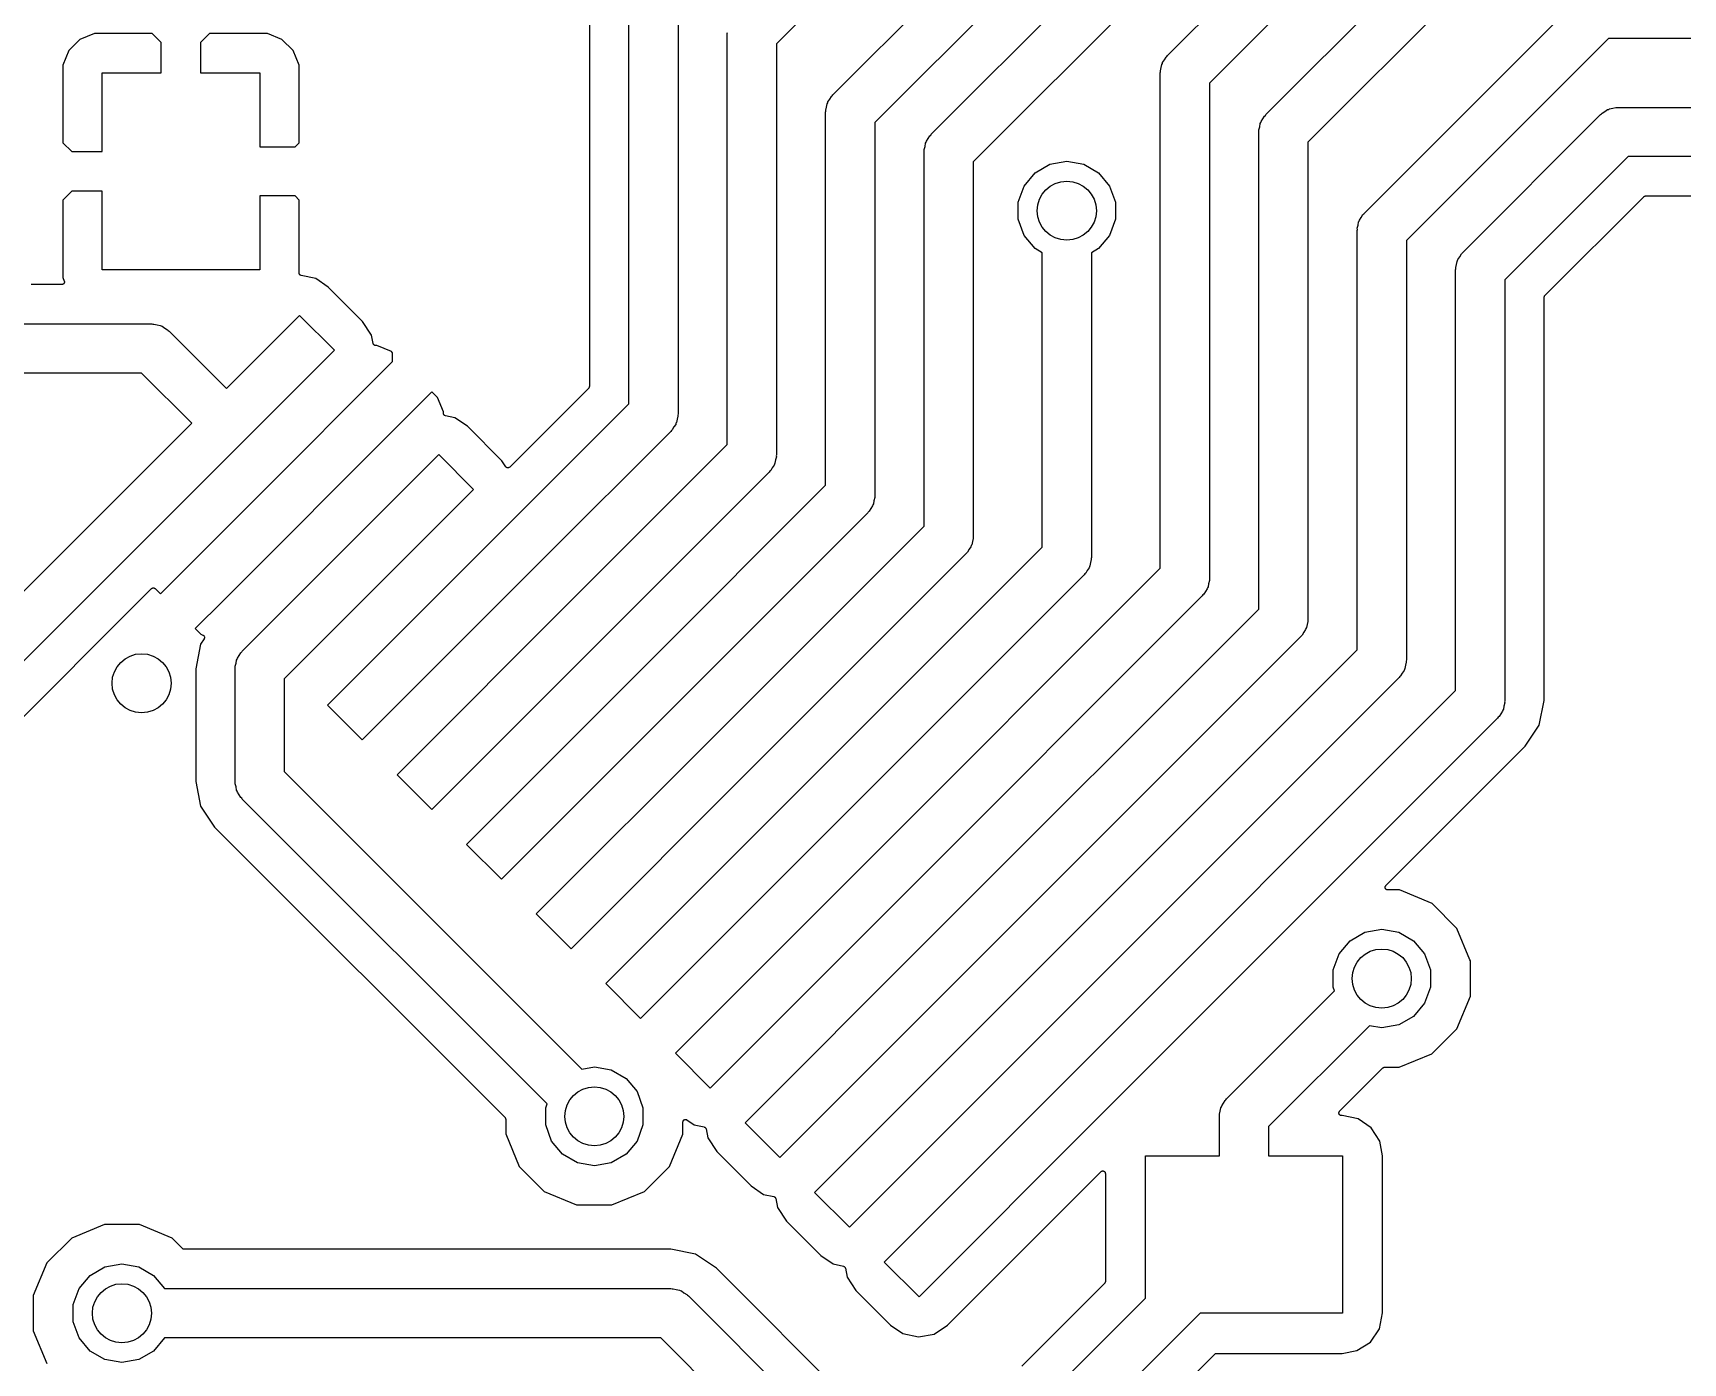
# Model space of a CAD drawing. Extents: x 0.3 to 75.7, y -92.7 to -2.
# Drawn here: x 24.15 to 32.53, y -71.25 to -64.5 of the extents above; entities that cross this region are included whole.
import ezdxf

# ---------------------------------------------------------------- set-up
doc = ezdxf.new("R2010")
doc.units = 0
doc.header["$MEASUREMENT"] = 0
doc.layers.add('BLACK', color=7, linetype='CONTINUOUS')

msp = doc.modelspace()

# ---------------------------------------------------------------- linework, layer by layer
at = {"layer": 'Black'}
for p, q in [((28.2116, -64.8116), (31.0116, -62.0116)), ((31.1518, -62.225), (28.425, -64.9518)), ((28.7116, -65.0116), (31.2116, -62.5116)), ((31.3518, -62.725), (28.925, -65.1518)), ((29.6369, -62.8398), (27.925, -64.5518)), ((29.9116, -64.6116), (31.4116, -63.1116)), ((31.5518, -63.325), (30.125, -64.7518)), ((30.4116, -64.9116), (31.6116, -63.7116)), ((26.975, -63.9013), (26.975, -66.2922)), ((27.175, -66.3805), (27.175, -63.9)), ((31.7518, -63.925), (30.625, -65.0518)), ((27.425, -63.9518), (27.425, -66.4322)), ((30.9116, -65.4116), (32.0116, -64.3116)), ((24.3867, -64.5304), (24.3304, -64.5867)), ((24.4602, -64.5), (24.3867, -64.5304)), ((24.7544, -64.5), (24.4602, -64.5)), ((24.8, -64.5456), (24.7544, -64.5)), ((25.0456, -64.5), (25, -64.5456)), ((25.3398, -64.5), (25.0456, -64.5)), ((25.4133, -64.5304), (25.3398, -64.5)), ((25.4696, -64.5867), (25.4133, -64.5304)), ((27.675, -64.5), (27.676, -64.4946)), ((27.675, -66.5876), (27.675, -64.5)), ((32.1518, -64.525), (31.125, -65.5518)), ((34.282, -64.525), (32.1518, -64.525)), ((24.3304, -64.5867), (24.3, -64.6602)), ((24.8, -64.7), (24.8, -64.5456)), ((25, -64.5456), (25, -64.7)), ((25.5, -64.6602), (25.4696, -64.5867)), ((27.925, -64.5518), (27.925, -66.6393)), ((29.8961, -64.6338), (29.9042, -64.6197)), ((29.9042, -64.6197), (29.9085, -64.6161)), ((29.9085, -64.6161), (29.9116, -64.6116)), ((24.3, -64.6602), (24.3, -65.0544)), ((24.5, -65.1), (24.5, -64.7)), ((24.5, -64.7), (24.8, -64.7)), ((25, -64.7), (25.3, -64.7)), ((25.3, -64.7), (25.3, -65.075)), ((25.5, -65.0544), (25.5, -64.6602)), ((29.875, -64.7), (29.876, -64.6946)), ((29.875, -67.216), (29.875, -64.7)), ((29.8755, -64.6891), (29.8797, -64.6733)), ((29.876, -64.6946), (29.8755, -64.6891)), ((29.8797, -64.6733), (29.8825, -64.6572)), ((29.8825, -64.6572), (29.8853, -64.6525)), ((29.8853, -64.6525), (29.8867, -64.6472)), ((29.8867, -64.6472), (29.8961, -64.6338)), ((30.125, -64.7518), (30.125, -67.2678)), ((28.1755, -64.8891), (28.1797, -64.8733)), ((28.1797, -64.8733), (28.1825, -64.8572)), ((28.1825, -64.8572), (28.1853, -64.8525)), ((28.1853, -64.8525), (28.1867, -64.8472)), ((28.1867, -64.8472), (28.1961, -64.8338)), ((28.1961, -64.8338), (28.2042, -64.8197)), ((28.2042, -64.8197), (28.2085, -64.8161)), ((28.2085, -64.8161), (28.2116, -64.8116)), ((28.175, -64.9), (28.176, -64.8946)), ((28.175, -66.7947), (28.175, -64.9)), ((28.176, -64.8946), (28.1755, -64.8891)), ((28.425, -64.9518), (28.425, -66.8464)), ((30.3797, -64.9733), (30.3825, -64.9572)), ((30.3825, -64.9572), (30.3853, -64.9525)), ((30.3853, -64.9525), (30.3867, -64.9472)), ((30.3867, -64.9472), (30.3961, -64.9338)), ((30.3961, -64.9338), (30.4042, -64.9197)), ((30.4042, -64.9197), (30.4085, -64.9161)), ((30.4085, -64.9161), (30.4116, -64.9116)), ((31.4116, -65.6116), (32.1116, -64.9116)), ((32.1116, -64.9116), (32.1161, -64.9085)), ((32.1161, -64.9085), (32.1197, -64.9042)), ((32.1197, -64.9042), (32.1338, -64.8961)), ((32.1338, -64.8961), (32.1472, -64.8867)), ((32.1472, -64.8867), (32.1525, -64.8853)), ((32.1525, -64.8853), (32.1572, -64.8825)), ((32.1572, -64.8825), (32.1733, -64.8797)), ((32.1733, -64.8797), (32.1891, -64.8755)), ((32.1891, -64.8755), (32.1946, -64.876)), ((32.1946, -64.876), (32.2, -64.875)), ((32.2, -64.875), (36.3825, -64.875)), ((28.6867, -65.0472), (28.6961, -65.0338)), ((28.6961, -65.0338), (28.7042, -65.0197)), ((28.7042, -65.0197), (28.7085, -65.0161)), ((28.7085, -65.0161), (28.7116, -65.0116)), ((30.375, -65), (30.376, -64.9946)), ((30.375, -67.4231), (30.375, -65)), ((30.3755, -64.9891), (30.3797, -64.9733)), ((30.376, -64.9946), (30.3755, -64.9891)), ((24.3, -65.0544), (24.3456, -65.1)), ((24.3456, -65.1), (24.5, -65.1)), ((25.3, -65.075), (25.4794, -65.075)), ((25.4794, -65.075), (25.5, -65.0544)), ((28.675, -65.1), (28.676, -65.0946)), ((28.675, -67.0018), (28.675, -65.1)), ((28.6755, -65.0891), (28.6797, -65.0733)), ((28.676, -65.0946), (28.6755, -65.0891)), ((28.6797, -65.0733), (28.6825, -65.0572)), ((28.6825, -65.0572), (28.6853, -65.0525)), ((28.6853, -65.0525), (28.6867, -65.0472)), ((30.625, -65.0518), (30.625, -67.4749)), ((28.925, -65.1518), (28.925, -67.0536)), ((29.1827, -65.2745), (29.2387, -65.2078)), ((29.2387, -65.2078), (29.3142, -65.1642)), ((29.3142, -65.1642), (29.4, -65.149)), ((29.4, -65.149), (29.4858, -65.1642)), ((29.4858, -65.1642), (29.5613, -65.2078)), ((29.5613, -65.2078), (29.6173, -65.2745)), ((32.2518, -65.125), (31.625, -65.7518)), ((36.3825, -65.125), (32.2518, -65.125)), ((29.1529, -65.3564), (29.1827, -65.2745)), ((29.6173, -65.2745), (29.6471, -65.3564)), ((24.3456, -65.3), (24.3, -65.3456)), ((24.3, -65.3456), (24.3, -65.7398)), ((24.5, -65.3), (24.3456, -65.3)), ((24.5, -65.7), (24.5, -65.3)), ((25.4794, -65.325), (25.3, -65.325)), ((25.3, -65.325), (25.3, -65.7)), ((25.5, -65.3456), (25.4794, -65.325)), ((25.5, -65.716), (25.5, -65.3456)), ((29.1529, -65.4436), (29.1529, -65.3564)), ((29.6471, -65.3564), (29.6471, -65.4436)), ((31.8288, -65.8308), (32.3308, -65.3288)), ((32.3308, -65.3288), (32.3313, -65.3285)), ((32.3313, -65.3285), (32.3316, -65.328)), ((32.3316, -65.328), (32.3331, -65.3272)), ((32.3331, -65.3272), (32.3345, -65.3262)), ((32.3345, -65.3262), (32.3351, -65.3261)), ((32.3351, -65.3261), (32.3356, -65.3258)), ((32.3356, -65.3258), (32.3372, -65.3255)), ((32.3372, -65.3255), (32.3389, -65.325)), ((32.3389, -65.325), (32.3394, -65.3251)), ((32.3394, -65.3251), (32.34, -65.325)), ((32.34, -65.325), (35.8075, -65.325)), ((29.1827, -65.5255), (29.1529, -65.4436)), ((29.6471, -65.4436), (29.6173, -65.5255)), ((30.8797, -65.4733), (30.8825, -65.4572)), ((30.8825, -65.4572), (30.8853, -65.4525)), ((30.8853, -65.4525), (30.8867, -65.4472)), ((30.8867, -65.4472), (30.8961, -65.4338)), ((30.8961, -65.4338), (30.9042, -65.4197)), ((30.9042, -65.4197), (30.9085, -65.4161)), ((30.9085, -65.4161), (30.9116, -65.4116)), ((29.2387, -65.5922), (29.1827, -65.5255)), ((29.6173, -65.5255), (29.5613, -65.5922)), ((30.875, -65.5), (30.876, -65.4946)), ((30.875, -67.6302), (30.875, -65.5)), ((30.8755, -65.4891), (30.8797, -65.4733)), ((30.876, -65.4946), (30.8755, -65.4891)), ((29.275, -65.6132), (29.2387, -65.5922)), ((29.275, -67.1089), (29.275, -65.6132)), ((29.5613, -65.5922), (29.525, -65.6132)), ((29.525, -65.6132), (29.525, -67.1607)), ((31.125, -65.5518), (31.125, -67.682)), ((31.3961, -65.6338), (31.4042, -65.6197)), ((31.4042, -65.6197), (31.4085, -65.6161)), ((31.4085, -65.6161), (31.4116, -65.6116)), ((25.3, -65.7), (24.5, -65.7)), ((31.375, -65.7), (31.376, -65.6946)), ((31.375, -67.8373), (31.375, -65.7)), ((31.3755, -65.6891), (31.3797, -65.6733)), ((31.376, -65.6946), (31.3755, -65.6891)), ((31.3797, -65.6733), (31.3825, -65.6572)), ((31.3825, -65.6572), (31.3853, -65.6525)), ((31.3853, -65.6525), (31.3867, -65.6472)), ((31.3867, -65.6472), (31.3961, -65.6338)), ((24.2951, -65.775), (24.14, -65.775)), ((24.2965, -65.7748), (24.2951, -65.775)), ((24.2979, -65.7747), (24.2965, -65.7748)), ((24.2987, -65.7744), (24.2979, -65.7747)), ((24.2996, -65.7742), (24.2987, -65.7744)), ((24.3008, -65.7735), (24.2996, -65.7742)), ((24.3, -65.7398), (24.3071, -65.757)), ((24.3021, -65.773), (24.3008, -65.7735)), ((24.3027, -65.7724), (24.3021, -65.773)), ((24.3035, -65.772), (24.3027, -65.7724)), ((24.3044, -65.7709), (24.3035, -65.772)), ((24.3054, -65.7699), (24.3044, -65.7709)), ((24.3058, -65.7692), (24.3054, -65.7699)), ((24.3064, -65.7685), (24.3058, -65.7692)), ((24.3069, -65.7672), (24.3064, -65.7685)), ((24.3075, -65.7659), (24.3069, -65.7672)), ((24.3071, -65.757), (24.3074, -65.7584)), ((24.3074, -65.7584), (24.3079, -65.7597)), ((24.3076, -65.7651), (24.3075, -65.7659)), ((24.3079, -65.7643), (24.3076, -65.7651)), ((24.3079, -65.7597), (24.3079, -65.7606)), ((24.3079, -65.7606), (24.3081, -65.7614)), ((24.3081, -65.7614), (24.3079, -65.7628)), ((24.3079, -65.7628), (24.3079, -65.7643)), ((25.5003, -65.718), (25.5, -65.716)), ((25.5006, -65.72), (25.5003, -65.718)), ((25.5007, -65.7202), (25.5006, -65.72)), ((25.5008, -65.7204), (25.5007, -65.7202)), ((25.5018, -65.7222), (25.5008, -65.7204)), ((25.5027, -65.7239), (25.5018, -65.7222)), ((25.5029, -65.7241), (25.5027, -65.7239)), ((25.503, -65.7243), (25.5029, -65.7241)), ((25.5046, -65.7256), (25.503, -65.7243)), ((25.5061, -65.727), (25.5046, -65.7256)), ((25.5063, -65.7271), (25.5061, -65.727)), ((25.5065, -65.7272), (25.5063, -65.7271)), ((25.5084, -65.7279), (25.5065, -65.7272)), ((25.5102, -65.7287), (25.5084, -65.7279)), ((25.5846, -65.7448), (25.5102, -65.7287)), ((25.6478, -65.788), (25.5846, -65.7448)), ((25.8228, -65.963), (25.6478, -65.788)), ((31.625, -65.7518), (31.625, -67.8891)), ((31.825, -65.8389), (31.8255, -65.8372)), ((31.8251, -65.8394), (31.825, -65.8389)), ((31.825, -65.84), (31.8251, -65.8394)), ((31.825, -66.0034), (31.825, -65.84)), ((31.8255, -65.8372), (31.8258, -65.8356)), ((31.8258, -65.8356), (31.8261, -65.8351)), ((31.8261, -65.8351), (31.8262, -65.8345)), ((31.8262, -65.8345), (31.8272, -65.8331)), ((31.8272, -65.8331), (31.828, -65.8316)), ((31.828, -65.8316), (31.8285, -65.8313)), ((31.8285, -65.8313), (31.8288, -65.8308)), ((25.1314, -66.3028), (25.5026, -65.9315)), ((25.5026, -65.9315), (25.6794, -66.1083)), ((25.8683, -66.0316), (25.8228, -65.963)), ((24.0518, -65.975), (24.7518, -65.975)), ((24.7518, -65.975), (24.7572, -65.976)), ((24.7572, -65.976), (24.7627, -65.9755)), ((24.7627, -65.9755), (24.7785, -65.9797)), ((24.7785, -65.9797), (24.7946, -65.9825)), ((24.7946, -65.9825), (24.7993, -65.9853)), ((24.7993, -65.9853), (24.8047, -65.9867)), ((24.8047, -65.9867), (24.818, -65.9961)), ((24.818, -65.9961), (24.8322, -66.0042)), ((24.8322, -66.0042), (24.8357, -66.0085)), ((24.8357, -66.0085), (24.8402, -66.0116)), ((24.8402, -66.0116), (25.1314, -66.3028)), ((25.8764, -66.0745), (25.8683, -66.0316)), ((31.825, -66.3966), (31.825, -66.0034)), ((25.6794, -66.1083), (24.7601, -67.0275)), ((25.8771, -66.0765), (25.8764, -66.0745)), ((25.8779, -66.0786), (25.8771, -66.0765)), ((25.878, -66.0787), (25.8779, -66.0786)), ((25.8779, -66.0786), (25.8779, -66.0786)), ((25.8794, -66.0804), (25.878, -66.0787)), ((25.8808, -66.082), (25.8794, -66.0804)), ((25.8809, -66.0821), (25.8808, -66.082)), ((25.8828, -66.0832), (25.8809, -66.0821)), ((25.8809, -66.0821), (25.8809, -66.0821)), ((25.8847, -66.0843), (25.8828, -66.0832)), ((25.8848, -66.0843), (25.8847, -66.0843)), ((25.8848, -66.0844), (25.8848, -66.0843)), ((25.8869, -66.0847), (25.8848, -66.0844)), ((25.8891, -66.0851), (25.8869, -66.0847)), ((25.8959, -66.0851), (25.8891, -66.0851)), ((25.9694, -66.1155), (25.8959, -66.0851)), ((25.975, -66.1211), (25.9694, -66.1155)), ((25.975, -66.1662), (25.975, -66.1211)), ((25.8562, -66.2851), (25.975, -66.1662)), ((24.7001, -66.225), (24, -66.225)), ((24.9546, -66.4795), (24.7001, -66.225)), ((25.3965, -66.7447), (25.8562, -66.2851)), ((25.8562, -66.2851), (25.8562, -66.2851)), ((26.9738, -66.2977), (26.9728, -66.2991)), ((26.9739, -66.2972), (26.9738, -66.2977)), ((26.9742, -66.2967), (26.9739, -66.2972)), ((26.9745, -66.295), (26.9742, -66.2967)), ((26.9749, -66.2934), (26.9745, -66.295)), ((26.975, -66.2922), (26.9749, -66.2928)), ((26.9749, -66.2928), (26.9749, -66.2934)), ((26.1744, -66.3204), (26.0329, -66.4619)), ((26.2025, -66.3486), (26.1744, -66.3204)), ((26.2329, -66.4221), (26.2025, -66.3486)), ((26.5633, -66.9922), (27.175, -66.3805)), ((26.9712, -66.3014), (26.5701, -66.7025)), ((26.9715, -66.301), (26.9712, -66.3014)), ((26.972, -66.3006), (26.9715, -66.301)), ((26.9728, -66.2991), (26.972, -66.3006)), ((26.0329, -66.4619), (25.1137, -67.3811)), ((26.2329, -66.4287), (26.2329, -66.4221)), ((26.2333, -66.4307), (26.2329, -66.4287)), ((26.2336, -66.4327), (26.2333, -66.4307)), ((26.2337, -66.4329), (26.2336, -66.4327)), ((26.2337, -66.4331), (26.2337, -66.4329)), ((26.2347, -66.4349), (26.2337, -66.4331)), ((26.2357, -66.4367), (26.2347, -66.4349)), ((26.2358, -66.4368), (26.2357, -66.4367)), ((26.236, -66.4371), (26.2358, -66.4368)), ((26.2375, -66.4383), (26.236, -66.4371)), ((26.239, -66.4397), (26.2375, -66.4383)), ((26.2392, -66.4398), (26.239, -66.4397)), ((26.2394, -66.44), (26.2392, -66.4398)), ((26.2413, -66.4406), (26.2394, -66.44)), ((26.2432, -66.4414), (26.2413, -66.4406)), ((26.2917, -66.4519), (26.2432, -66.4414)), ((26.3549, -66.4951), (26.2917, -66.4519)), ((27.4203, -66.4589), (27.4175, -66.475)), ((27.4245, -66.4431), (27.4203, -66.4589)), ((27.425, -66.4322), (27.424, -66.4376)), ((27.424, -66.4376), (27.4245, -66.4431)), ((31.825, -67.7), (31.825, -66.3966)), ((23.3116, -68.1225), (24.9546, -66.4795)), ((26.5299, -66.6701), (26.3549, -66.4951)), ((27.3884, -66.5206), (26.74, -67.169)), ((27.3915, -66.5161), (27.3884, -66.5206)), ((27.3958, -66.5126), (27.3915, -66.5161)), ((27.4039, -66.4984), (27.3958, -66.5126)), ((27.4133, -66.4851), (27.4039, -66.4984)), ((27.4147, -66.4797), (27.4133, -66.4851)), ((27.4175, -66.475), (27.4147, -66.4797)), ((26.9168, -67.3457), (27.675, -66.5876)), ((25.2905, -67.5579), (26.2097, -66.6386)), ((26.2097, -66.6386), (26.3865, -66.8154)), ((26.5501, -66.7005), (26.5299, -66.6701)), ((26.5502, -66.7006), (26.5501, -66.7005)), ((26.5503, -66.7008), (26.5502, -66.7006)), ((26.5518, -66.7023), (26.5503, -66.7008)), ((26.5532, -66.7038), (26.5518, -66.7023)), ((26.5533, -66.7038), (26.5532, -66.7038)), ((26.5535, -66.704), (26.5533, -66.7038)), ((26.5554, -66.7049), (26.5535, -66.704)), ((26.5572, -66.7058), (26.5554, -66.7049)), ((26.5574, -66.7058), (26.5572, -66.7058)), ((26.5575, -66.7059), (26.5574, -66.7058)), ((26.5596, -66.7061), (26.5575, -66.7059)), ((26.5617, -66.7063), (26.5596, -66.7061)), ((26.5619, -66.7063), (26.5617, -66.7063)), ((26.562, -66.7063), (26.5619, -66.7063)), ((26.5641, -66.7057), (26.562, -66.7063)), ((26.5661, -66.7052), (26.5641, -66.7057)), ((26.5663, -66.7051), (26.5661, -66.7052)), ((26.5664, -66.7051), (26.5663, -66.7051)), ((26.5681, -66.7039), (26.5664, -66.7051)), ((26.5699, -66.7027), (26.5681, -66.7039)), ((26.57, -66.7026), (26.5699, -66.7027)), ((26.5701, -66.7025), (26.57, -66.7026)), ((27.9039, -66.7055), (27.8958, -66.7197)), ((27.9133, -66.6922), (27.9039, -66.7055)), ((27.9147, -66.6869), (27.9133, -66.6922)), ((27.9175, -66.6821), (27.9147, -66.6869)), ((27.9203, -66.666), (27.9175, -66.6821)), ((27.9245, -66.6502), (27.9203, -66.666)), ((27.925, -66.6393), (27.924, -66.6448)), ((27.924, -66.6448), (27.9245, -66.6502)), ((24.7955, -67.3457), (25.3965, -66.7447)), ((27.8884, -66.7277), (27.0936, -67.5225)), ((27.2704, -67.6993), (28.175, -66.7947)), ((27.8915, -66.7232), (27.8884, -66.7277)), ((27.8958, -66.7197), (27.8915, -66.7232)), ((26.3865, -66.8154), (25.4672, -67.7347)), ((28.4203, -66.8731), (28.4175, -66.8892)), ((28.4245, -66.8573), (28.4203, -66.8731)), ((28.425, -66.8464), (28.424, -66.8519)), ((28.424, -66.8519), (28.4245, -66.8573)), ((28.3884, -66.9348), (27.4471, -67.8761)), ((28.3915, -66.9303), (28.3884, -66.9348)), ((28.3958, -66.9268), (28.3915, -66.9303)), ((28.4039, -66.9126), (28.3958, -66.9268)), ((28.4133, -66.8993), (28.4039, -66.9126)), ((28.4147, -66.894), (28.4133, -66.8993)), ((28.4175, -66.8892), (28.4147, -66.894)), ((24.7601, -67.0275), (23.525, -68.2627)), ((25.644, -67.9114), (26.5633, -66.9922)), ((26.5633, -66.9922), (26.5633, -66.9922)), ((27.6239, -68.0529), (28.675, -67.0018)), ((27.9775, -68.4064), (29.275, -67.1089)), ((28.8958, -67.1339), (28.8915, -67.1374)), ((28.9039, -67.1198), (28.8958, -67.1339)), ((28.9133, -67.1064), (28.9039, -67.1198)), ((28.9147, -67.1011), (28.9133, -67.1064)), ((28.9175, -67.0963), (28.9147, -67.1011)), ((28.9203, -67.0802), (28.9175, -67.0963)), ((28.9245, -67.0644), (28.9203, -67.0802)), ((28.925, -67.0536), (28.924, -67.059)), ((28.924, -67.059), (28.9245, -67.0644)), ((26.74, -67.169), (25.8208, -68.0882)), ((28.8884, -67.1419), (27.8007, -68.2296)), ((28.331, -68.76), (29.875, -67.216)), ((28.8915, -67.1374), (28.8884, -67.1419)), ((29.5133, -67.2135), (29.5039, -67.2269)), ((29.5147, -67.2082), (29.5133, -67.2135)), ((29.5175, -67.2034), (29.5147, -67.2082)), ((29.5203, -67.1873), (29.5175, -67.2034)), ((29.5245, -67.1716), (29.5203, -67.1873)), ((29.525, -67.1607), (29.524, -67.1661)), ((29.524, -67.1661), (29.5245, -67.1716)), ((29.4884, -67.249), (28.1543, -68.5832)), ((29.4915, -67.2445), (29.4884, -67.249)), ((29.4958, -67.241), (29.4915, -67.2445)), ((29.5039, -67.2269), (29.4958, -67.241)), ((30.1203, -67.2944), (30.1175, -67.3105)), ((30.1245, -67.2787), (30.1203, -67.2944)), ((30.125, -67.2678), (30.124, -67.2732)), ((30.124, -67.2732), (30.1245, -67.2787)), ((23.7288, -68.3417), (24.7509, -67.3196)), ((24.7509, -67.3196), (24.7519, -67.3189)), ((24.7519, -67.3189), (24.7527, -67.3181)), ((24.7527, -67.3181), (24.7537, -67.3176)), ((24.7537, -67.3176), (24.7546, -67.317)), ((24.7546, -67.317), (24.7557, -67.3167)), ((24.7557, -67.3167), (24.7568, -67.3162)), ((24.7568, -67.3162), (24.7579, -67.3161)), ((24.7579, -67.3161), (24.759, -67.3158)), ((24.759, -67.3158), (24.7601, -67.3159)), ((24.7601, -67.3159), (24.7613, -67.3158)), ((24.7613, -67.3158), (24.7624, -67.3161)), ((24.7624, -67.3161), (24.7635, -67.3162)), ((24.7635, -67.3162), (24.7645, -67.3167)), ((24.7645, -67.3167), (24.7656, -67.317)), ((24.7656, -67.317), (24.7666, -67.3176)), ((24.7666, -67.3176), (24.7676, -67.3181)), ((24.7676, -67.3181), (24.7684, -67.3189)), ((24.7684, -67.3189), (24.7693, -67.3196)), ((24.7693, -67.3196), (24.7955, -67.3457)), ((25.1137, -67.3811), (24.9723, -67.5225)), ((25.9976, -68.265), (26.9168, -67.3457)), ((26.9168, -67.3457), (26.9168, -67.3457)), ((30.0884, -67.3562), (28.5078, -68.9367)), ((30.0915, -67.3516), (30.0884, -67.3562)), ((30.0958, -67.3481), (30.0915, -67.3516)), ((30.1039, -67.334), (30.0958, -67.3481)), ((30.1133, -67.3206), (30.1039, -67.334)), ((30.1147, -67.3153), (30.1133, -67.3206)), ((30.1175, -67.3105), (30.1147, -67.3153)), ((28.6846, -69.1135), (30.375, -67.4231)), ((24.9723, -67.5225), (25.0004, -67.5507)), ((25.0004, -67.5507), (25.0117, -67.5553)), ((25.0117, -67.5553), (25.0118, -67.5554)), ((25.0118, -67.5554), (25.012, -67.5554)), ((25.012, -67.5554), (25.0137, -67.5566)), ((27.0936, -67.5225), (26.1744, -68.4418)), ((30.5958, -67.5552), (30.5915, -67.5588)), ((30.6039, -67.5411), (30.5958, -67.5552)), ((30.6133, -67.5277), (30.6039, -67.5411)), ((30.6147, -67.5224), (30.6133, -67.5277)), ((30.6175, -67.5176), (30.6147, -67.5224)), ((30.6203, -67.5015), (30.6175, -67.5176)), ((30.6245, -67.4858), (30.6203, -67.5015)), ((30.625, -67.4749), (30.624, -67.4803)), ((30.624, -67.4803), (30.6245, -67.4858)), ((25, -67.6009), (24.975, -67.7264)), ((25.0175, -67.5746), (25, -67.6009)), ((25.0137, -67.5566), (25.0155, -67.5578)), ((25.0155, -67.5578), (25.0156, -67.5579)), ((25.0156, -67.5579), (25.0157, -67.558)), ((25.0157, -67.558), (25.0169, -67.5596)), ((25.0169, -67.5596), (25.0183, -67.5613)), ((25.0176, -67.5744), (25.0175, -67.5746)), ((25.0177, -67.5743), (25.0176, -67.5744)), ((25.0185, -67.5723), (25.0177, -67.5743)), ((25.0183, -67.5613), (25.0183, -67.5615)), ((25.0183, -67.5615), (25.0184, -67.5616)), ((25.0184, -67.5616), (25.019, -67.5636)), ((25.0194, -67.5704), (25.0185, -67.5723)), ((25.019, -67.5636), (25.0196, -67.5656)), ((25.0195, -67.568), (25.0194, -67.5702)), ((25.0194, -67.5702), (25.0194, -67.5703)), ((25.0194, -67.5703), (25.0194, -67.5704)), ((25.0197, -67.5659), (25.0195, -67.568)), ((25.0196, -67.5656), (25.0196, -67.5658)), ((25.0196, -67.5658), (25.0197, -67.5659)), ((25.2085, -67.6412), (25.2116, -67.6367)), ((25.2116, -67.6367), (25.2905, -67.5579)), ((25.2905, -67.5579), (25.2905, -67.5579)), ((30.5884, -67.5633), (28.8614, -69.2903)), ((29.0381, -69.4671), (30.875, -67.6302)), ((30.5915, -67.5588), (30.5884, -67.5633)), ((25.175, -67.7251), (25.176, -67.7197)), ((25.1755, -67.7142), (25.1797, -67.6985)), ((25.176, -67.7197), (25.1755, -67.7142)), ((25.1797, -67.6985), (25.1825, -67.6824)), ((25.1825, -67.6824), (25.1853, -67.6776)), ((25.1853, -67.6776), (25.1867, -67.6723)), ((25.1867, -67.6723), (25.1961, -67.6589)), ((25.1961, -67.6589), (25.2042, -67.6448)), ((25.2042, -67.6448), (25.2085, -67.6412)), ((26.3511, -68.6185), (27.2704, -67.6993)), ((27.2704, -67.6993), (27.2704, -67.6993)), ((31.1203, -67.7087), (31.1175, -67.7247)), ((31.1245, -67.6929), (31.1203, -67.7087)), ((31.125, -67.682), (31.124, -67.6874)), ((31.124, -67.6874), (31.1245, -67.6929)), ((31.825, -67.8878), (31.825, -67.7)), ((24.975, -67.7264), (24.975, -68.2987)), ((25.175, -68.3), (25.175, -67.7251)), ((25.4672, -67.7347), (25.425, -67.7769)), ((25.425, -67.7769), (25.425, -68.2482)), ((31.0884, -67.7704), (29.2149, -69.6438)), ((31.0915, -67.7659), (31.0884, -67.7704)), ((31.0958, -67.7623), (31.0915, -67.7659)), ((31.1039, -67.7482), (31.0958, -67.7623)), ((31.1133, -67.7348), (31.1039, -67.7482)), ((31.1147, -67.7295), (31.1133, -67.7348)), ((31.1175, -67.7247), (31.1147, -67.7295)), ((27.4471, -67.8761), (26.5279, -68.7953)), ((29.3917, -69.8206), (31.375, -67.8373)), ((31.625, -67.8891), (31.624, -67.8945)), ((31.8, -68.0134), (31.825, -67.8878)), ((25.8208, -68.0882), (25.644, -67.9114)), ((31.5915, -67.973), (31.5884, -67.9775)), ((31.5958, -67.9694), (31.5915, -67.973)), ((31.6039, -67.9553), (31.5958, -67.9694)), ((31.6133, -67.9419), (31.6039, -67.9553)), ((31.6147, -67.9366), (31.6133, -67.9419)), ((31.6175, -67.9318), (31.6147, -67.9366)), ((31.6203, -67.9158), (31.6175, -67.9318)), ((31.6245, -67.9), (31.6203, -67.9158)), ((31.624, -67.8945), (31.6245, -67.9)), ((26.7047, -68.9721), (27.6239, -68.0529)), ((31.5884, -67.9775), (29.5685, -69.9974)), ((31.7289, -68.1198), (31.8, -68.0134)), ((31.0209, -68.8278), (31.7289, -68.1198)), ((24.975, -68.2987), (25, -68.4243)), ((25.176, -68.3054), (25.175, -68.3)), ((25.1755, -68.3109), (25.176, -68.3054)), ((25.425, -68.2482), (26.9369, -69.7602)), ((26.1744, -68.4418), (25.9976, -68.265)), ((27.8007, -68.2296), (26.8815, -69.1489)), ((25.1797, -68.3267), (25.1755, -68.3109)), ((25.1825, -68.3428), (25.1797, -68.3267)), ((25.1853, -68.3475), (25.1825, -68.3428)), ((25.1867, -68.3528), (25.1853, -68.3475)), ((25.1961, -68.3662), (25.1867, -68.3528)), ((25.2042, -68.3803), (25.1961, -68.3662)), ((25.2085, -68.3839), (25.2042, -68.3803)), ((25.2116, -68.3884), (25.2085, -68.3839)), ((26.76, -69.9368), (25.2116, -68.3884)), ((25, -68.4243), (25.0711, -68.5307)), ((27.0582, -69.3256), (27.9775, -68.4064)), ((25.0711, -68.5307), (26.5462, -70.0058)), ((26.5279, -68.7953), (26.3511, -68.6185)), ((28.1543, -68.5832), (27.235, -69.5024)), ((27.4118, -69.6792), (28.331, -68.76)), ((31.0171, -68.8359), (31.0173, -68.8353)), ((31.0173, -68.8376), (31.0171, -68.8359)), ((31.0173, -68.8348), (31.0178, -68.8332)), ((31.0173, -68.8353), (31.0173, -68.8348)), ((31.0173, -68.8393), (31.0173, -68.8376)), ((31.0175, -68.8398), (31.0173, -68.8393)), ((31.0175, -68.8404), (31.0175, -68.8398)), ((31.0182, -68.8419), (31.0175, -68.8404)), ((31.0178, -68.8332), (31.0183, -68.8315)), ((31.0188, -68.8435), (31.0182, -68.8419)), ((31.0183, -68.8315), (31.0186, -68.8311)), ((31.0186, -68.8311), (31.0188, -68.8305)), ((31.0188, -68.8305), (31.0199, -68.8292)), ((31.0192, -68.844), (31.0188, -68.8435)), ((31.0194, -68.8445), (31.0192, -68.844)), ((31.0206, -68.8457), (31.0194, -68.8445)), ((31.0199, -68.8292), (31.0209, -68.8278)), ((31.0217, -68.847), (31.0206, -68.8457)), ((31.0222, -68.8473), (31.0217, -68.847)), ((31.0226, -68.8477), (31.0222, -68.8473)), ((31.0241, -68.8484), (31.0226, -68.8477)), ((31.0256, -68.8492), (31.0241, -68.8484)), ((31.0262, -68.8493), (31.0256, -68.8492)), ((31.0267, -68.8496), (31.0262, -68.8493)), ((31.0284, -68.8497), (31.0267, -68.8496)), ((31.0301, -68.85), (31.0284, -68.8497)), ((31.0899, -68.8501), (31.0301, -68.85)), ((31.2552, -68.9187), (31.0899, -68.8501)), ((26.8815, -69.1489), (26.7047, -68.9721)), ((28.5078, -68.9367), (27.5886, -69.856)), ((31.3817, -69.0454), (31.2552, -68.9187)), ((30.8387, -69.1078), (30.9142, -69.0642)), ((30.9142, -69.0642), (31, -69.049)), ((31, -69.049), (31.0858, -69.0642)), ((31.0858, -69.0642), (31.1613, -69.1078)), ((31.4476, -69.205), (31.3817, -69.0454)), ((27.7653, -70.0328), (28.6846, -69.1135)), ((30.7827, -69.1745), (30.8387, -69.1078)), ((31.1613, -69.1078), (31.2173, -69.1745)), ((30.7529, -69.2564), (30.7827, -69.1745)), ((31.2173, -69.1745), (31.2471, -69.2564)), ((31.4501, -69.2109), (31.4476, -69.205)), ((31.4499, -69.3899), (31.4501, -69.2109)), ((28.8614, -69.2903), (27.9421, -70.2095)), ((30.7529, -69.3436), (30.7529, -69.2564)), ((31.2471, -69.2564), (31.2471, -69.3436)), ((27.235, -69.5024), (27.0582, -69.3256)), ((30.2116, -69.9116), (30.76, -69.3632)), ((30.76, -69.3632), (30.7529, -69.3436)), ((31.2471, -69.3436), (31.2173, -69.4255)), ((31.3813, -69.5552), (31.4499, -69.3899)), ((28.1189, -70.3863), (29.0381, -69.4671)), ((31.2173, -69.4255), (31.1613, -69.4922)), ((30.9369, -69.5398), (30.425, -70.0518)), ((31, -69.551), (30.9369, -69.5398)), ((31.0858, -69.5358), (31, -69.551)), ((31.1613, -69.4922), (31.0858, -69.5358)), ((31.2546, -69.6817), (31.3813, -69.5552)), ((29.2149, -69.6438), (28.2957, -70.5631)), ((27.5886, -69.856), (27.4118, -69.6792)), ((31.0891, -69.7501), (31.2546, -69.6817)), ((26.9369, -69.7602), (27, -69.749)), ((27, -69.749), (27.0858, -69.7642)), ((27.0858, -69.7642), (27.1613, -69.8078)), ((27.1613, -69.8078), (27.2173, -69.8745)), ((30.786, -69.9736), (31.0058, -69.7538)), ((31.0058, -69.7538), (31.0063, -69.7535)), ((31.0063, -69.7535), (31.0066, -69.753)), ((31.0066, -69.753), (31.0081, -69.7522)), ((31.0081, -69.7522), (31.0095, -69.7512)), ((31.0095, -69.7512), (31.0101, -69.7511)), ((31.0101, -69.7511), (31.0106, -69.7508)), ((31.0106, -69.7508), (31.0122, -69.7505)), ((31.0122, -69.7505), (31.0139, -69.7501)), ((31.0139, -69.7501), (31.0144, -69.7501)), ((31.0144, -69.7501), (31.015, -69.75)), ((31.015, -69.75), (31.0891, -69.7501)), ((27.2173, -69.8745), (27.2471, -69.9564)), ((28.4724, -70.7399), (29.3917, -69.8206)), ((29.3917, -69.8206), (29.3917, -69.8206)), ((26.7529, -69.9564), (26.76, -69.9368)), ((26.7529, -70.0436), (26.7529, -69.9564)), ((27.2471, -69.9564), (27.2471, -70.0436)), ((30.1755, -69.9891), (30.1797, -69.9733)), ((30.1797, -69.9733), (30.1825, -69.9572)), ((30.1825, -69.9572), (30.1853, -69.9525)), ((30.1853, -69.9525), (30.1867, -69.9472)), ((30.1867, -69.9472), (30.1961, -69.9338)), ((30.1961, -69.9338), (30.2042, -69.9197)), ((30.2042, -69.9197), (30.2085, -69.9161)), ((30.2085, -69.9161), (30.2116, -69.9116)), ((30.7822, -69.9817), (30.7824, -69.9811)), ((30.7824, -69.9834), (30.7822, -69.9817)), ((30.7824, -69.9806), (30.783, -69.979)), ((30.7824, -69.9811), (30.7824, -69.9806)), ((30.7824, -69.9851), (30.7824, -69.9834)), ((30.7826, -69.9856), (30.7824, -69.9851)), ((30.7826, -69.9862), (30.7826, -69.9856)), ((30.7833, -69.9877), (30.7826, -69.9862)), ((30.783, -69.979), (30.7834, -69.9773)), ((30.7834, -69.9773), (30.7837, -69.9769)), ((30.7837, -69.9769), (30.7839, -69.9763)), ((30.7839, -69.9763), (30.785, -69.975)), ((30.785, -69.975), (30.786, -69.9736)), ((26.5462, -70.0058), (26.5465, -70.0063)), ((26.5465, -70.0063), (26.547, -70.0066)), ((26.547, -70.0066), (26.5478, -70.0081)), ((26.5478, -70.0081), (26.5488, -70.0095)), ((26.5488, -70.0095), (26.5489, -70.0101)), ((26.5489, -70.0101), (26.5492, -70.0106)), ((26.5492, -70.0106), (26.5495, -70.0122)), ((26.5495, -70.0122), (26.5499, -70.0139)), ((26.5499, -70.0139), (26.5499, -70.0144)), ((26.5499, -70.0144), (26.55, -70.015)), ((26.55, -70.015), (26.5499, -70.0891)), ((26.7827, -70.1255), (26.7529, -70.0436)), ((27.2471, -70.0436), (27.2173, -70.1255)), ((27.4499, -70.0899), (27.45, -70.0286)), ((27.45, -70.0277), (27.4505, -70.026)), ((27.4501, -70.0282), (27.45, -70.0277)), ((27.45, -70.0286), (27.4501, -70.0282)), ((27.4505, -70.026), (27.4508, -70.0242)), ((27.4508, -70.0242), (27.451, -70.0238)), ((27.451, -70.0238), (27.4511, -70.0233)), ((27.4511, -70.0233), (27.4521, -70.0218)), ((27.4521, -70.0218), (27.453, -70.0203)), ((27.453, -70.0203), (27.4534, -70.02)), ((27.4534, -70.02), (27.4537, -70.0196)), ((27.4537, -70.0196), (27.4551, -70.0185)), ((27.4551, -70.0185), (27.4565, -70.0174)), ((27.4565, -70.0174), (27.4569, -70.0172)), ((27.4569, -70.0172), (27.4573, -70.0169)), ((27.4573, -70.0169), (27.4591, -70.0165)), ((27.4591, -70.0165), (27.4612, -70.0158)), ((27.4612, -70.0158), (27.4617, -70.0157)), ((27.4617, -70.0157), (27.4635, -70.0159)), ((27.4635, -70.0159), (27.4652, -70.0159)), ((27.4652, -70.0159), (27.4657, -70.016)), ((27.4657, -70.016), (27.4662, -70.0161)), ((27.4662, -70.0161), (27.4678, -70.0168)), ((27.4678, -70.0168), (27.4695, -70.0174)), ((27.4695, -70.0174), (27.4699, -70.0177)), ((27.4699, -70.0177), (27.4703, -70.0179)), ((27.4703, -70.0179), (27.5066, -70.0427)), ((27.5066, -70.0427), (27.5579, -70.0538)), ((27.5579, -70.0538), (27.5586, -70.0541)), ((27.5586, -70.0541), (27.5594, -70.0543)), ((27.5594, -70.0543), (27.5607, -70.055)), ((27.5607, -70.055), (27.562, -70.0555)), ((27.562, -70.0555), (27.5626, -70.0561)), ((27.5626, -70.0561), (27.5634, -70.0565)), ((27.5634, -70.0565), (27.5643, -70.0576)), ((27.5643, -70.0576), (27.5654, -70.0586)), ((27.5654, -70.0586), (27.5658, -70.0593)), ((27.5658, -70.0593), (27.5663, -70.0599)), ((27.5663, -70.0599), (27.5668, -70.0613)), ((27.5668, -70.0613), (27.5675, -70.0626)), ((27.5675, -70.0626), (27.5676, -70.0634)), ((27.5676, -70.0634), (27.5679, -70.0641)), ((27.5679, -70.0641), (27.5764, -70.1095)), ((27.9421, -70.2095), (27.7653, -70.0328)), ((29.5685, -69.9974), (28.6492, -70.9166)), ((30.175, -70), (30.176, -69.9946)), ((30.175, -70.2), (30.175, -70)), ((30.176, -69.9946), (30.1755, -69.9891)), ((30.425, -70.0518), (30.425, -70.2)), ((30.7839, -69.9893), (30.7833, -69.9877)), ((30.7843, -69.9898), (30.7839, -69.9893)), ((30.7845, -69.9903), (30.7843, -69.9898)), ((30.7857, -69.9915), (30.7845, -69.9903)), ((30.7868, -69.9928), (30.7857, -69.9915)), ((30.7873, -69.9931), (30.7868, -69.9928)), ((30.7877, -69.9935), (30.7873, -69.9931)), ((30.7893, -69.9942), (30.7877, -69.9935)), ((30.7907, -69.995), (30.7893, -69.9942)), ((30.7913, -69.9951), (30.7907, -69.995)), ((30.7918, -69.9954), (30.7913, -69.9951)), ((30.7935, -69.9955), (30.7918, -69.9954)), ((30.7952, -69.9958), (30.7935, -69.9955)), ((30.7987, -69.9958), (30.7952, -69.9958)), ((30.8793, -70.0122), (30.7987, -69.9958)), ((30.9462, -70.0578), (30.8793, -70.0122)), ((30.99, -70.126), (30.9462, -70.0578)), ((26.5499, -70.0891), (26.6183, -70.2546)), ((26.8387, -70.1922), (26.7827, -70.1255)), ((27.2173, -70.1255), (27.1613, -70.1922)), ((27.3813, -70.2552), (27.4499, -70.0899)), ((27.5764, -70.1095), (27.6219, -70.178)), ((31.0042, -70.2012), (30.99, -70.126)), ((26.9142, -70.2358), (26.8387, -70.1922)), ((27, -70.251), (26.9142, -70.2358)), ((27.0858, -70.2358), (27, -70.251)), ((27.1613, -70.1922), (27.0858, -70.2358)), ((27.6219, -70.178), (27.7969, -70.353)), ((29.8, -70.9232), (29.8, -70.2)), ((29.8, -70.2), (30.175, -70.2)), ((30.425, -70.2), (30.8, -70.2)), ((30.8, -70.2), (30.8, -71)), ((31.0042, -70.7), (31.0042, -70.2012)), ((26.6183, -70.2546), (26.7448, -70.3813)), ((27.2546, -70.3817), (27.3813, -70.2552)), ((28.7945, -71.0601), (29.5736, -70.281)), ((29.5736, -70.281), (29.575, -70.28)), ((29.575, -70.28), (29.5763, -70.2789)), ((29.5763, -70.2789), (29.5769, -70.2787)), ((29.5769, -70.2787), (29.5773, -70.2784)), ((29.5773, -70.2784), (29.579, -70.2779)), ((29.579, -70.2779), (29.5806, -70.2774)), ((29.5806, -70.2774), (29.5811, -70.2774)), ((29.5811, -70.2774), (29.5817, -70.2772)), ((29.5817, -70.2772), (29.5834, -70.2774)), ((29.5834, -70.2774), (29.5851, -70.2774)), ((29.5851, -70.2774), (29.5856, -70.2776)), ((29.5856, -70.2776), (29.5862, -70.2776)), ((29.5862, -70.2776), (29.5877, -70.2783)), ((29.5877, -70.2783), (29.5893, -70.2789)), ((29.5893, -70.2789), (29.5898, -70.2793)), ((29.5898, -70.2793), (29.5903, -70.2795)), ((29.5903, -70.2795), (29.5915, -70.2807)), ((29.5915, -70.2807), (29.5928, -70.2818)), ((29.5928, -70.2818), (29.5931, -70.2823)), ((29.5931, -70.2823), (29.5935, -70.2827)), ((29.5935, -70.2827), (29.5942, -70.2842)), ((29.5942, -70.2842), (29.595, -70.2857)), ((29.595, -70.2857), (29.5951, -70.2863)), ((29.5951, -70.2863), (29.5954, -70.2868)), ((29.5954, -70.2868), (29.5955, -70.2885)), ((29.5955, -70.2885), (29.5958, -70.2902)), ((29.5958, -70.2902), (29.5958, -70.8392)), ((26.7448, -70.3813), (26.9101, -70.4499)), ((27.0891, -70.4501), (27.2546, -70.3817)), ((27.7969, -70.353), (27.8601, -70.3962)), ((27.8601, -70.3962), (27.9114, -70.4074)), ((28.2957, -70.5631), (28.1189, -70.3863)), ((26.9101, -70.4499), (27.0891, -70.4501)), ((27.9114, -70.4074), (27.9122, -70.4077)), ((27.9122, -70.4077), (27.913, -70.4078)), ((27.913, -70.4078), (27.9142, -70.4085)), ((27.9142, -70.4085), (27.9156, -70.4091)), ((27.9156, -70.4091), (27.9162, -70.4096)), ((27.9162, -70.4096), (27.9169, -70.41)), ((27.9169, -70.41), (27.9179, -70.4111)), ((27.9179, -70.4111), (27.9189, -70.4121)), ((27.9189, -70.4121), (27.9193, -70.4128)), ((27.9193, -70.4128), (27.9198, -70.4134)), ((27.9198, -70.4134), (27.9204, -70.4148)), ((27.9204, -70.4148), (27.921, -70.4161)), ((27.921, -70.4161), (27.9212, -70.4169)), ((27.9212, -70.4169), (27.9214, -70.4177)), ((27.9214, -70.4177), (27.93, -70.463)), ((27.93, -70.463), (27.9754, -70.5316)), ((24.5109, -70.5499), (24.3454, -70.6183)), ((24.6899, -70.5501), (24.5109, -70.5499)), ((24.8552, -70.6187), (24.6899, -70.5501)), ((27.9754, -70.5316), (28.1504, -70.7066)), ((24.3454, -70.6183), (24.2187, -70.7448)), ((24.9076, -70.6712), (24.8552, -70.6187)), ((24.9081, -70.6715), (24.9076, -70.6712)), ((24.9084, -70.672), (24.9081, -70.6715)), ((24.9099, -70.6728), (24.9084, -70.672)), ((24.9113, -70.6738), (24.9099, -70.6728)), ((24.9119, -70.6739), (24.9113, -70.6738)), ((24.9124, -70.6742), (24.9119, -70.6739)), ((24.914, -70.6745), (24.9124, -70.6742)), ((24.9157, -70.6749), (24.914, -70.6745)), ((24.9162, -70.6749), (24.9157, -70.6749)), ((24.9168, -70.675), (24.9162, -70.6749)), ((27.3878, -70.675), (24.9168, -70.675)), ((27.5134, -70.7), (27.3878, -70.675)), ((27.6198, -70.7711), (27.5134, -70.7)), ((28.1504, -70.7066), (28.2137, -70.7498)), ((28.6492, -70.9166), (28.4724, -70.7399)), ((31.0042, -70.9987), (31.0042, -70.7)), ((24.2187, -70.7448), (24.1501, -70.9101)), ((24.3827, -70.8745), (24.4387, -70.8078)), ((24.4387, -70.8078), (24.5142, -70.7642)), ((24.5142, -70.7642), (24.6, -70.749)), ((24.6, -70.749), (24.6858, -70.7642)), ((24.6858, -70.7642), (24.7613, -70.8078)), ((24.7613, -70.8078), (24.8173, -70.8745)), ((28.775, -71.9263), (27.6198, -70.7711)), ((28.2137, -70.7498), (28.265, -70.7609)), ((28.265, -70.7609), (28.2657, -70.7612)), ((28.2657, -70.7612), (28.2665, -70.7614)), ((28.2665, -70.7614), (28.2678, -70.7621)), ((28.2678, -70.7621), (28.2692, -70.7626)), ((28.2692, -70.7626), (28.2698, -70.7632)), ((28.2698, -70.7632), (28.2705, -70.7636)), ((28.2705, -70.7636), (28.2714, -70.7647)), ((28.2714, -70.7647), (28.2725, -70.7657)), ((28.2725, -70.7657), (28.2729, -70.7664)), ((28.2729, -70.7664), (28.2734, -70.767)), ((28.2734, -70.767), (28.2739, -70.7684)), ((28.2739, -70.7684), (28.2746, -70.7697)), ((28.2746, -70.7697), (28.2747, -70.7705)), ((28.2747, -70.7705), (28.275, -70.7712)), ((28.275, -70.7712), (28.2835, -70.8166)), ((28.2835, -70.8166), (28.329, -70.8852)), ((24.3529, -70.9564), (24.3827, -70.8745)), ((24.8173, -70.8745), (24.8175, -70.875)), ((24.8175, -70.875), (27.3891, -70.875)), ((27.3891, -70.875), (27.3945, -70.876)), ((27.3945, -70.876), (27.4, -70.8755)), ((27.4, -70.8755), (27.4158, -70.8797)), ((27.4158, -70.8797), (27.4318, -70.8825)), ((27.4318, -70.8825), (27.4366, -70.8853)), ((27.4366, -70.8853), (27.4419, -70.8867)), ((27.4419, -70.8867), (27.4553, -70.8961)), ((27.4553, -70.8961), (27.4694, -70.9042)), ((27.4694, -70.9042), (27.473, -70.9085)), ((28.329, -70.8852), (28.504, -71.0602)), ((29.592, -70.8484), (29.1711, -71.2693)), ((29.5923, -70.8479), (29.592, -70.8484)), ((29.5928, -70.8475), (29.5923, -70.8479)), ((29.5936, -70.8461), (29.5928, -70.8475)), ((29.5946, -70.8447), (29.5936, -70.8461)), ((29.5948, -70.8441), (29.5946, -70.8447)), ((29.595, -70.8436), (29.5948, -70.8441)), ((29.5953, -70.8419), (29.595, -70.8436)), ((29.5958, -70.8403), (29.5953, -70.8419)), ((29.5958, -70.8392), (29.5957, -70.8397)), ((29.5957, -70.8397), (29.5958, -70.8403)), ((24.1501, -70.9101), (24.1499, -71.0891)), ((24.3529, -71.0436), (24.3529, -70.9564)), ((27.473, -70.9085), (27.4775, -70.9116)), ((27.4775, -70.9116), (28.6492, -72.0834)), ((29.3116, -71.4116), (29.8, -70.9232)), ((24.3827, -71.1255), (24.3529, -71.0436)), ((28.504, -71.0602), (28.5672, -71.1033)), ((28.726, -71.1056), (28.7945, -71.0601)), ((30.0768, -71), (29.525, -71.5518)), ((30.8, -71), (30.0768, -71)), ((30.9878, -71.0793), (31.0042, -70.9987)), ((24.1499, -71.0891), (24.2183, -71.2546)), ((24.4387, -71.1922), (24.3827, -71.1255)), ((24.8173, -71.1255), (24.7613, -71.1922)), ((24.8175, -71.125), (24.8173, -71.1255)), ((27.3373, -71.125), (24.8175, -71.125)), ((28.4725, -72.2601), (27.3373, -71.125)), ((28.5672, -71.1033), (28.6464, -71.1205)), ((28.6464, -71.1205), (28.726, -71.1056)), ((30.874, -71.19), (30.9422, -71.1462)), ((30.9422, -71.1462), (30.9878, -71.0793)), ((24.5142, -71.2358), (24.4387, -71.1922)), ((24.6, -71.251), (24.5142, -71.2358)), ((24.6858, -71.2358), (24.6, -71.251)), ((24.7613, -71.1922), (24.6858, -71.2358)), ((29.7288, -71.6308), (30.1516, -71.208)), ((30.1516, -71.208), (30.1521, -71.2077)), ((30.1521, -71.2077), (30.1525, -71.2072)), ((30.1525, -71.2072), (30.1539, -71.2064)), ((30.1539, -71.2064), (30.1553, -71.2054)), ((30.1553, -71.2054), (30.1559, -71.2052)), ((30.1559, -71.2052), (30.1564, -71.205)), ((30.1564, -71.205), (30.1581, -71.2047)), ((30.1581, -71.2047), (30.1597, -71.2042)), ((30.1597, -71.2042), (30.1603, -71.2043)), ((30.1603, -71.2043), (30.1608, -71.2042)), ((30.1608, -71.2042), (30.7988, -71.2042)), ((30.7988, -71.2042), (30.874, -71.19))]:
    msp.add_line(p, q, dxfattribs=at)
for centre in [(29.4, -65.4), (24.7, -67.8), (31, -69.3), (27, -70), (24.6, -71)]:
    msp.add_circle(centre, 0.15, dxfattribs=at)

doc.saveas('drawing.dxf')
